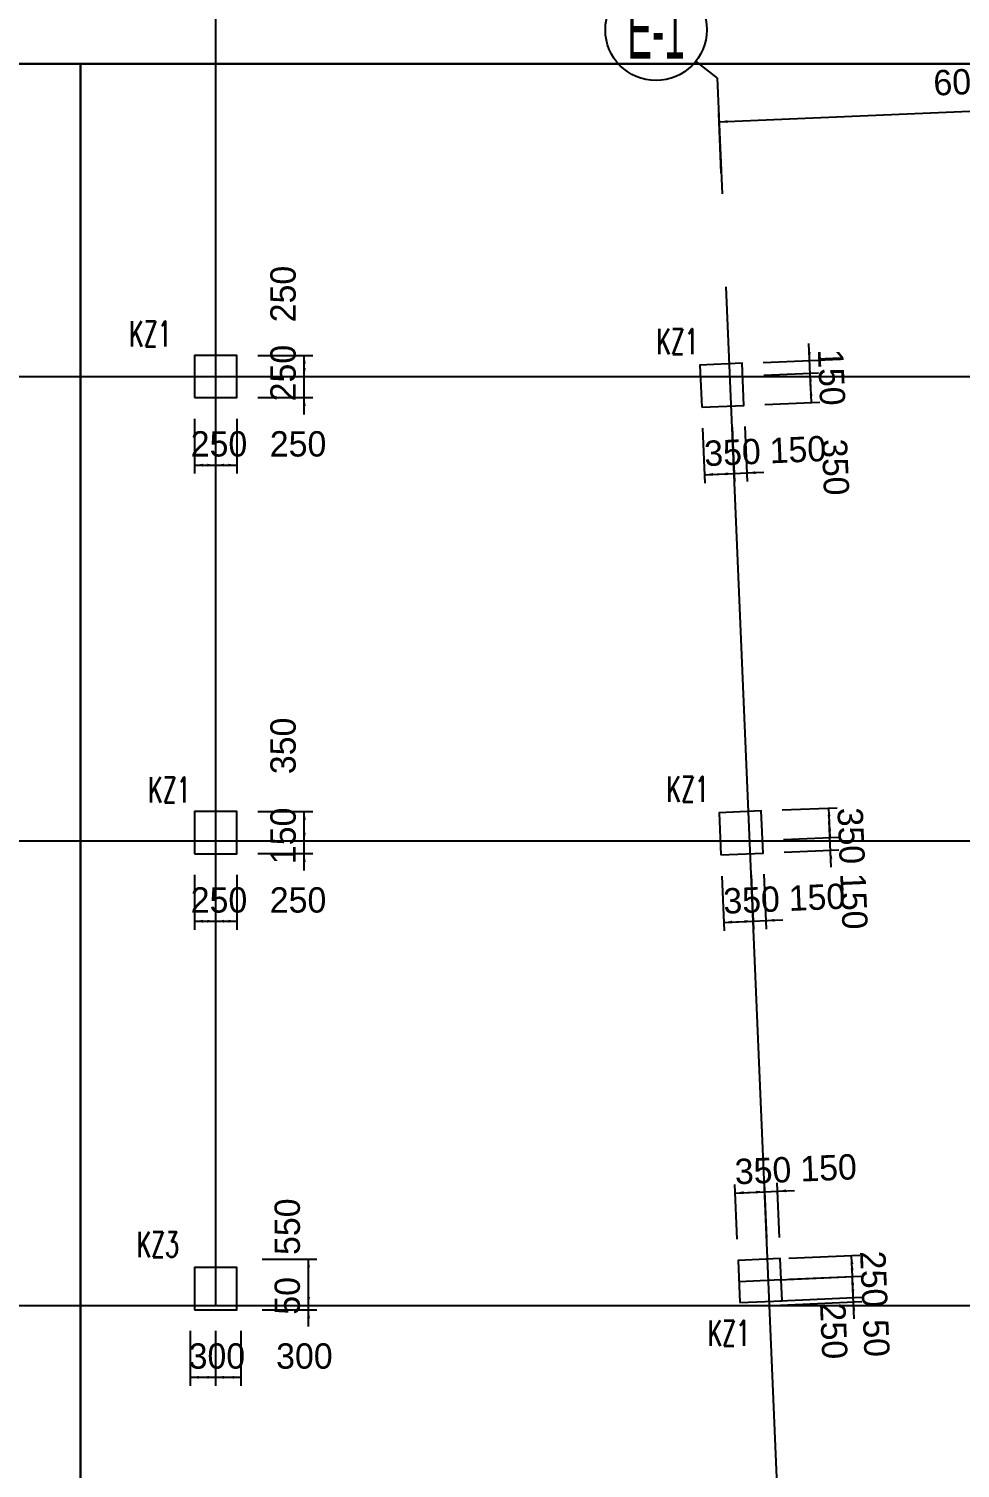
# Model space of a CAD drawing. Extents: x 387171 to 699106, y 11966 to 245688.
# Drawn here: x 638446 to 649474, y 177162 to 194205 of the extents above; entities that cross this region are included whole.
import ezdxf

# ---------------------------------------------------------------- set-up
doc = ezdxf.new("R2010")
doc.units = 0
doc.header["$LTSCALE"] = 100
doc.header["$MEASUREMENT"] = 0
for name, color, linetype in [('COLU', 7, 'Continuous'), ('DIM', 3, 'Continuous'), ('DOTE', 253, 'Continuous'), ('h后浇带', 51, 'Continuous'), ('L-AXIS', 3, 'Continuous'), ('NUM', 7, 'Continuous')]:
    doc.layers.add(name, color=color, linetype=linetype)
doc.styles.get("Standard").update_dxf_attribs({"font": 'standard'})
doc.styles.add('tk', font='tk')
doc.dimstyles.get("Standard").update_dxf_attribs({"dimtxt": 300, "dimasz": 100, "dimexe": 100, "dimexo": 250, "dimgap": 100, "dimtad": 0, "dimtoh": 1, "dimdec": 0, "dimdsep": 46, "dimcen": 0.09, "dimclrt": 7, "dimadec": 0, "dimazin": 0, "dimtfac": 1, "dimtdec": 4, "dimtofl": 0, "dimtmove": 0, "dimatfit": 3, "dimfxl": 1, "dimtolj": 1, "dimtzin": 0, "dimarcsym": 0})

# ---------------------------------------------------------------- blocks, each defined once
blk = doc.blocks.new('*D4359')
at = {"layer": 'L-AXIS', "color": 0, "linetype": 'ByBlock', "lineweight": -2}
for p, q in [((652639, 192755), (652610, 193458)), ((646619, 193102), (652614, 193358)), ((646645, 192499), (646615, 193202))]:
    blk.add_line(p, q, dxfattribs=at)
for points in [[(652614, 193358), (652515, 193337), (652513, 193370)], [(646619, 193102), (646718, 193123), (646720, 193090)]]:
    blk.add_solid(points, dxfattribs=at)
at = {"layer": 'L-AXIS', "color": 7, "linetype": 'Continuous', "lineweight": -2, "insert": (649602, 193580), "char_height": 300, "width": 770, "attachment_point": 5, "rotation": 2.444, "style": 'tk'}
blk.add_mtext('6000', dxfattribs=at)
blk = doc.blocks.new('_AXISO')
blk.add_circle((0, 0), 0.5)
blk = doc.blocks.new('*D842')
at = {"layer": 'DIM', "color": 0, "linetype": 'ByBlock', "lineweight": -2}
for p, q in [((646424, 189474), (646451, 188824)), ((646773, 189488), (646801, 188839)), ((646447, 188924), (646797, 188939))]:
    blk.add_line(p, q, dxfattribs=at)
for points in [[(646447, 188924), (646546, 188945), (646548, 188912)], [(646797, 188939), (646698, 188918), (646696, 188951)]]:
    blk.add_solid(points, dxfattribs=at)
at = {"layer": 'DIM', "color": 7, "linetype": 'Continuous', "lineweight": -2, "insert": (646777, 189188), "char_height": 300, "width": 566.67, "attachment_point": 5, "rotation": 2.444, "style": 'tk'}
blk.add_mtext('350', dxfattribs=at)
blk = doc.blocks.new('*D549')
at = {"layer": 'DIM', "color": 0, "linetype": 'ByBlock', "lineweight": -2}
for p, q in [((646773, 189488), (646801, 188839)), ((646923, 189495), (646951, 188845)), ((646597, 188930), (647147, 188954))]:
    blk.add_line(p, q, dxfattribs=at)
for points in [[(646797, 188939), (646698, 188918), (646696, 188951)], [(646947, 188945), (647046, 188966), (647047, 188933)]]:
    blk.add_solid(points, dxfattribs=at)
at = {"layer": 'DIM', "color": 7, "linetype": 'Continuous', "lineweight": -2, "insert": (647551, 189221), "char_height": 300, "width": 476.67, "attachment_point": 5, "rotation": 2.444, "style": 'tk'}
blk.add_mtext('150', dxfattribs=at)
blk = doc.blocks.new('*D443')
at = {"layer": 'DIM', "color": 0, "linetype": 'ByBlock', "lineweight": -2}
for p, q in [((647148, 190105), (647797, 190133)), ((647712, 189779), (647697, 190128)), ((647162, 189755), (647812, 189783))]:
    blk.add_line(p, q, dxfattribs=at)
for points in [[(647697, 190128), (647718, 190029), (647685, 190028)], [(647712, 189779), (647691, 189878), (647724, 189879)]]:
    blk.add_solid(points, dxfattribs=at)
at = {"layer": 'DIM', "color": 7, "linetype": 'Continuous', "lineweight": -2, "insert": (647995, 189014), "char_height": 300, "width": 566.67, "attachment_point": 5, "rotation": 272.444, "style": 'tk'}
blk.add_mtext('350', dxfattribs=at)
blk = doc.blocks.new('*D1390')
at = {"layer": 'DIM', "color": 0, "linetype": 'ByBlock', "lineweight": -2}
for p, q in [((647706, 189929), (647682, 190478)), ((647141, 190255), (647791, 190283)), ((647148, 190105), (647797, 190133))]:
    blk.add_line(p, q, dxfattribs=at)
for points in [[(647691, 190278), (647670, 190378), (647703, 190379)], [(647697, 190128), (647718, 190029), (647685, 190028)]]:
    blk.add_solid(points, dxfattribs=at)
at = {"layer": 'DIM', "color": 7, "linetype": 'Continuous', "lineweight": -2, "insert": (647949, 190078), "char_height": 300, "width": 476.67, "attachment_point": 5, "rotation": 272.444, "style": 'tk'}
blk.add_mtext('150', dxfattribs=at)
blk = doc.blocks.new('*D4166')
at = {"layer": 'DIM', "color": 0, "linetype": 'ByBlock', "lineweight": -2}
for p, q in [((646650, 184173), (646678, 183524)), ((647000, 184188), (647027, 183539)), ((646673, 183624), (647023, 183639))]:
    blk.add_line(p, q, dxfattribs=at)
for points in [[(646673, 183624), (646773, 183645), (646774, 183612)], [(647023, 183639), (646924, 183618), (646923, 183651)]]:
    blk.add_solid(points, dxfattribs=at)
at = {"layer": 'DIM', "color": 7, "linetype": 'Continuous', "lineweight": -2, "insert": (647003, 183888), "char_height": 300, "width": 566.67, "attachment_point": 5, "rotation": 2.444, "style": 'tk'}
blk.add_mtext('350', dxfattribs=at)
blk = doc.blocks.new('*D3759')
at = {"layer": 'DIM', "color": 0, "linetype": 'ByBlock', "lineweight": -2}
for p, q in [((647000, 184188), (647027, 183539)), ((647150, 184195), (647177, 183545)), ((646823, 183630), (647373, 183654))]:
    blk.add_line(p, q, dxfattribs=at)
for points in [[(647023, 183639), (646924, 183618), (646923, 183651)], [(647173, 183645), (647272, 183666), (647274, 183633)]]:
    blk.add_solid(points, dxfattribs=at)
at = {"layer": 'DIM', "color": 7, "linetype": 'Continuous', "lineweight": -2, "insert": (647777, 183921), "char_height": 300, "width": 476.67, "attachment_point": 5, "rotation": 2.444, "style": 'tk'}
blk.add_mtext('150', dxfattribs=at)
blk = doc.blocks.new('*D4689')
at = {"layer": 'DIM', "color": 0, "linetype": 'ByBlock', "lineweight": -2}
for p, q in [((647947, 184279), (647923, 184828)), ((647382, 184605), (648032, 184633)), ((647389, 184455), (648038, 184483))]:
    blk.add_line(p, q, dxfattribs=at)
for points in [[(647932, 184628), (647911, 184728), (647944, 184729)], [(647938, 184479), (647959, 184379), (647926, 184378)]]:
    blk.add_solid(points, dxfattribs=at)
at = {"layer": 'DIM', "color": 7, "linetype": 'Continuous', "lineweight": -2, "insert": (648214, 183875), "char_height": 300, "width": 476.67, "attachment_point": 5, "rotation": 272.444, "style": 'tk'}
blk.add_mtext('150', dxfattribs=at)
blk = doc.blocks.new('*D4571')
at = {"layer": 'DIM', "color": 0, "linetype": 'ByBlock', "lineweight": -2}
for p, q in [((647367, 184955), (648017, 184982)), ((647932, 184628), (647917, 184978)), ((647382, 184605), (648032, 184633))]:
    blk.add_line(p, q, dxfattribs=at)
for points in [[(647917, 184978), (647938, 184879), (647904, 184878)], [(647932, 184628), (647911, 184728), (647944, 184729)]]:
    blk.add_solid(points, dxfattribs=at)
at = {"layer": 'DIM', "color": 7, "linetype": 'Continuous', "lineweight": -2, "insert": (648181, 184649), "char_height": 300, "width": 566.67, "attachment_point": 5, "rotation": 272.444, "style": 'tk'}
blk.add_mtext('350', dxfattribs=at)
blk = doc.blocks.new('*D4197')
at = {"layer": 'DIM', "color": 0, "linetype": 'ByBlock', "lineweight": -2}
for p, q in [((640408, 189588), (640408, 188938)), ((640658, 189588), (640658, 188938)), ((640408, 189038), (640658, 189038))]:
    blk.add_line(p, q, dxfattribs=at)
for points in [[(640408, 189038), (640508, 189055), (640508, 189021)], [(640658, 189038), (640558, 189021), (640558, 189055)]]:
    blk.add_solid(points, dxfattribs=at)
at = {"layer": 'DIM', "color": 7, "linetype": 'Continuous', "lineweight": -2, "insert": (640698, 189288), "char_height": 300, "width": 566.67, "attachment_point": 5, "style": 'tk'}
blk.add_mtext('250', dxfattribs=at)
blk = doc.blocks.new('*D375')
at = {"layer": 'DIM', "color": 0, "linetype": 'ByBlock', "lineweight": -2}
for p, q in [((640658, 189588), (640658, 188938)), ((640908, 189588), (640908, 188938)), ((640658, 189038), (640908, 189038))]:
    blk.add_line(p, q, dxfattribs=at)
for points in [[(640658, 189038), (640758, 189055), (640758, 189021)], [(640908, 189038), (640808, 189021), (640808, 189055)]]:
    blk.add_solid(points, dxfattribs=at)
at = {"layer": 'DIM', "color": 7, "linetype": 'Continuous', "lineweight": -2, "insert": (641634, 189288), "char_height": 300, "width": 566.67, "attachment_point": 5, "style": 'tk'}
blk.add_mtext('250', dxfattribs=at)
blk = doc.blocks.new('*D256')
at = {"layer": 'DIM', "color": 0, "linetype": 'ByBlock', "lineweight": -2}
for p, q in [((641708, 189638), (641708, 190288)), ((641158, 190088), (641808, 190088)), ((641158, 189838), (641808, 189838))]:
    blk.add_line(p, q, dxfattribs=at)
for points in [[(641708, 190088), (641691, 190188), (641725, 190188)], [(641708, 189838), (641725, 189738), (641691, 189738)]]:
    blk.add_solid(points, dxfattribs=at)
at = {"layer": 'DIM', "color": 7, "linetype": 'Continuous', "lineweight": -2, "insert": (641458, 190128), "char_height": 300, "width": 566.67, "attachment_point": 5, "rotation": 90, "style": 'tk'}
blk.add_mtext('250', dxfattribs=at)
blk = doc.blocks.new('*D1204')
at = {"layer": 'DIM', "color": 0, "linetype": 'ByBlock', "lineweight": -2}
for p, q in [((641158, 190338), (641808, 190338)), ((641708, 190088), (641708, 190338)), ((641158, 190088), (641808, 190088))]:
    blk.add_line(p, q, dxfattribs=at)
for points in [[(641708, 190338), (641725, 190238), (641691, 190238)], [(641708, 190088), (641691, 190188), (641725, 190188)]]:
    blk.add_solid(points, dxfattribs=at)
at = {"layer": 'DIM', "color": 7, "linetype": 'Continuous', "lineweight": -2, "insert": (641458, 191064), "char_height": 300, "width": 566.67, "attachment_point": 5, "rotation": 90, "style": 'tk'}
blk.add_mtext('250', dxfattribs=at)
blk = doc.blocks.new('*D857')
at = {"layer": 'DIM', "color": 0, "linetype": 'ByBlock', "lineweight": -2}
for p, q in [((640408, 184188), (640408, 183538)), ((640658, 184188), (640658, 183538)), ((640408, 183638), (640658, 183638))]:
    blk.add_line(p, q, dxfattribs=at)
for points in [[(640408, 183638), (640508, 183655), (640508, 183621)], [(640658, 183638), (640558, 183621), (640558, 183655)]]:
    blk.add_solid(points, dxfattribs=at)
at = {"layer": 'DIM', "color": 7, "linetype": 'Continuous', "lineweight": -2, "insert": (640698, 183888), "char_height": 300, "width": 566.67, "attachment_point": 5, "style": 'tk'}
blk.add_mtext('250', dxfattribs=at)
blk = doc.blocks.new('*D739')
at = {"layer": 'DIM', "color": 0, "linetype": 'ByBlock', "lineweight": -2}
for p, q in [((640658, 184188), (640658, 183538)), ((640908, 184188), (640908, 183538)), ((640658, 183638), (640908, 183638))]:
    blk.add_line(p, q, dxfattribs=at)
for points in [[(640658, 183638), (640758, 183655), (640758, 183621)], [(640908, 183638), (640808, 183621), (640808, 183655)]]:
    blk.add_solid(points, dxfattribs=at)
at = {"layer": 'DIM', "color": 7, "linetype": 'Continuous', "lineweight": -2, "insert": (641634, 183888), "char_height": 300, "width": 566.67, "attachment_point": 5, "style": 'tk'}
blk.add_mtext('250', dxfattribs=at)
blk = doc.blocks.new('*D1656')
at = {"layer": 'DIM', "color": 0, "linetype": 'ByBlock', "lineweight": -2}
for p, q in [((641708, 184238), (641708, 184788)), ((641158, 184588), (641808, 184588)), ((641158, 184438), (641808, 184438))]:
    blk.add_line(p, q, dxfattribs=at)
for points in [[(641708, 184588), (641691, 184688), (641725, 184688)], [(641708, 184438), (641725, 184338), (641691, 184338)]]:
    blk.add_solid(points, dxfattribs=at)
at = {"layer": 'DIM', "color": 7, "linetype": 'Continuous', "lineweight": -2, "insert": (641458, 184649), "char_height": 300, "width": 476.67, "attachment_point": 5, "rotation": 90, "style": 'tk'}
blk.add_mtext('150', dxfattribs=at)
blk = doc.blocks.new('*D1246')
at = {"layer": 'DIM', "color": 0, "linetype": 'ByBlock', "lineweight": -2}
for p, q in [((641158, 184938), (641808, 184938)), ((641708, 184588), (641708, 184938)), ((641158, 184588), (641808, 184588))]:
    blk.add_line(p, q, dxfattribs=at)
for points in [[(641708, 184938), (641725, 184838), (641691, 184838)], [(641708, 184588), (641691, 184688), (641725, 184688)]]:
    blk.add_solid(points, dxfattribs=at)
at = {"layer": 'DIM', "color": 7, "linetype": 'Continuous', "lineweight": -2, "insert": (641458, 185714), "char_height": 300, "width": 566.67, "attachment_point": 5, "rotation": 90, "style": 'tk'}
blk.add_mtext('350', dxfattribs=at)
blk = doc.blocks.new('*D2536')
at = {"layer": 'DIM', "color": 0, "linetype": 'ByBlock', "lineweight": -2}
for p, q in [((640358, 178788), (640358, 178138)), ((640658, 178788), (640658, 178138)), ((640358, 178238), (640658, 178238))]:
    blk.add_line(p, q, dxfattribs=at)
for points in [[(640358, 178238), (640458, 178255), (640458, 178221)], [(640658, 178238), (640558, 178221), (640558, 178255)]]:
    blk.add_solid(points, dxfattribs=at)
at = {"layer": 'DIM', "color": 7, "linetype": 'Continuous', "lineweight": -2, "insert": (640673, 178488), "char_height": 300, "width": 566.67, "attachment_point": 5, "style": 'tk'}
blk.add_mtext('300', dxfattribs=at)
blk = doc.blocks.new('*D2098')
at = {"layer": 'DIM', "color": 0, "linetype": 'ByBlock', "lineweight": -2}
for p, q in [((640658, 178788), (640658, 178138)), ((640958, 178788), (640958, 178138)), ((640658, 178238), (640958, 178238))]:
    blk.add_line(p, q, dxfattribs=at)
for points in [[(640658, 178238), (640758, 178255), (640758, 178221)], [(640958, 178238), (640858, 178221), (640858, 178255)]]:
    blk.add_solid(points, dxfattribs=at)
at = {"layer": 'DIM', "color": 7, "linetype": 'Continuous', "lineweight": -2, "insert": (641709, 178488), "char_height": 300, "width": 566.67, "attachment_point": 5, "style": 'tk'}
blk.add_mtext('300', dxfattribs=at)
blk = doc.blocks.new('*D3056')
at = {"layer": 'DIM', "color": 0, "linetype": 'ByBlock', "lineweight": -2}
for p, q in [((641758, 178838), (641758, 179288)), ((641208, 179088), (641858, 179088)), ((641208, 179038), (641858, 179038))]:
    blk.add_line(p, q, dxfattribs=at)
for points in [[(641758, 179088), (641741, 179188), (641775, 179188)], [(641758, 179038), (641775, 178938), (641741, 178938)]]:
    blk.add_solid(points, dxfattribs=at)
at = {"layer": 'DIM', "color": 7, "linetype": 'Continuous', "lineweight": -2, "insert": (641508, 179202), "char_height": 300, "width": 353.33, "attachment_point": 5, "rotation": 90, "style": 'tk'}
blk.add_mtext('50', dxfattribs=at)
blk = doc.blocks.new('*D2922')
at = {"layer": 'DIM', "color": 0, "linetype": 'ByBlock', "lineweight": -2}
for p, q in [((641208, 179638), (641858, 179638)), ((641758, 179088), (641758, 179638)), ((641208, 179088), (641858, 179088))]:
    blk.add_line(p, q, dxfattribs=at)
for points in [[(641758, 179638), (641775, 179538), (641741, 179538)], [(641758, 179088), (641741, 179188), (641775, 179188)]]:
    blk.add_solid(points, dxfattribs=at)
at = {"layer": 'DIM', "color": 7, "linetype": 'Continuous', "lineweight": -2, "insert": (641508, 180021), "char_height": 300, "width": 566.67, "attachment_point": 5, "rotation": 90, "style": 'tk'}
blk.add_mtext('550', dxfattribs=at)
blk = doc.blocks.new('*D2561')
at = {"layer": 'DIM', "color": 0, "linetype": 'ByBlock', "lineweight": -2}
for p, q in [((646834, 179872), (646806, 180520)), ((647183, 179887), (647156, 180535)), ((646810, 180420), (647160, 180435))]:
    blk.add_line(p, q, dxfattribs=at)
for points in [[(646810, 180420), (646909, 180441), (646911, 180407)], [(647160, 180435), (647061, 180414), (647059, 180447)]]:
    blk.add_solid(points, dxfattribs=at)
at = {"layer": 'DIM', "color": 7, "linetype": 'Continuous', "lineweight": -2, "insert": (647139, 180684), "char_height": 300, "width": 566.67, "attachment_point": 5, "rotation": 2.444, "style": 'tk'}
blk.add_mtext('350', dxfattribs=at)
blk = doc.blocks.new('*D1520')
at = {"layer": 'DIM', "color": 0, "linetype": 'ByBlock', "lineweight": -2}
for p, q in [((647183, 179887), (647156, 180535)), ((647333, 179894), (647305, 180541)), ((646960, 180426), (647510, 180450))]:
    blk.add_line(p, q, dxfattribs=at)
for points in [[(647160, 180435), (647061, 180414), (647059, 180447)], [(647310, 180441), (647409, 180462), (647410, 180429)]]:
    blk.add_solid(points, dxfattribs=at)
at = {"layer": 'DIM', "color": 7, "linetype": 'Continuous', "lineweight": -2, "insert": (647914, 180717), "char_height": 300, "width": 476.67, "attachment_point": 5, "rotation": 2.444, "style": 'tk'}
blk.add_mtext('150', dxfattribs=at)
blk = doc.blocks.new('*D3837')
at = {"layer": 'DIM', "color": 0, "linetype": 'ByBlock', "lineweight": -2}
for p, q in [((648219, 178930), (648199, 179380)), ((647343, 179144), (648308, 179185)), ((647345, 179093), (648310, 179135))]:
    blk.add_line(p, q, dxfattribs=at)
for points in [[(648208, 179180), (648187, 179280), (648220, 179281)], [(648210, 179130), (648231, 179031), (648198, 179030)]]:
    blk.add_solid(points, dxfattribs=at)
at = {"layer": 'DIM', "color": 7, "linetype": 'Continuous', "lineweight": -2, "insert": (648479, 178702), "char_height": 300, "width": 353.33, "attachment_point": 5, "rotation": 272.444, "style": 'tk'}
blk.add_mtext('50', dxfattribs=at)
blk = doc.blocks.new('*D2205')
at = {"layer": 'DIM', "color": 0, "linetype": 'ByBlock', "lineweight": -2}
for p, q in [((647444, 179648), (648287, 179684)), ((648197, 179430), (648187, 179680)), ((647454, 179399), (648297, 179434))]:
    blk.add_line(p, q, dxfattribs=at)
for points in [[(648187, 179680), (648208, 179581), (648174, 179579)], [(648197, 179430), (648176, 179529), (648210, 179531)]]:
    blk.add_solid(points, dxfattribs=at)
at = {"layer": 'DIM', "color": 7, "linetype": 'Continuous', "lineweight": -2, "insert": (648449, 179401), "char_height": 300, "width": 566.67, "attachment_point": 5, "rotation": 272.444, "style": 'tk'}
blk.add_mtext('250', dxfattribs=at)
blk = doc.blocks.new('*D4753')
at = {"layer": 'DIM', "color": 0, "linetype": 'ByBlock', "lineweight": -2}
for p, q in [((647332, 179393), (648297, 179434)), ((648208, 179180), (648197, 179430)), ((647343, 179144), (648308, 179185))]:
    blk.add_line(p, q, dxfattribs=at)
for points in [[(648197, 179430), (648218, 179331), (648185, 179330)], [(648208, 179180), (648187, 179280), (648220, 179281)]]:
    blk.add_solid(points, dxfattribs=at)
at = {"layer": 'DIM', "color": 7, "linetype": 'Continuous', "lineweight": -2, "insert": (647975, 178787), "char_height": 300, "width": 566.67, "attachment_point": 5, "rotation": 272.444, "style": 'tk'}
blk.add_mtext('250', dxfattribs=at)
blk = doc.blocks.new('后浇带现场')
at = {"color": 6, "lineweight": 30}
for points in [[(775507, 730049), (814957, 730052), (814957, 720830), (841315, 720830)], [(822057, 720830), (822057, 688625), (806955, 662940), (826695, 651333), (814807, 631115), (813104, 611911), (845975, 608996)]]:
    blk.add_lwpolyline(points, dxfattribs=at)
at = {"layer": 'h后浇带', "color": 1}
for q in [(822057, 688625), (841349, 720830)]:
    blk.add_line((822057, 720830), q, dxfattribs=at)

msp = doc.modelspace()

# ---------------------------------------------------------------- linework, layer by layer
at = {"layer": 'COLU'}
for points in [[(640408.1, 189837.9), (640908.1, 189837.9), (640908.1, 190337.9), (640408.1, 190337.9)], [(646413.1, 189723.3), (646912.7, 189744.6), (646891.3, 190244.2), (646391.8, 190222.9)], [(640408.1, 184437.9), (640908.1, 184437.9), (640908.1, 184937.9), (640408.1, 184937.9)], [(646639.3, 184423.2), (647138.9, 184444.6), (647117.6, 184944.1), (646618, 184922.8)], [(646865.5, 179123.1), (647365.1, 179144.5), (647343.8, 179644), (646844.2, 179622.7)], [(640408.1, 179037.9), (640908.1, 179037.9), (640908.1, 179537.9), (640408.1, 179537.9)]]:
    msp.add_lwpolyline(points, close=True, dxfattribs=at)
at = {"layer": 'DOTE'}
for p, q in [((640658.1, 216289.7), (640658.1, 179087.9)), ((651237.4, 84902.3), (646702.6, 191147.6)), ((534043.3, 190087.9), (664518.6, 190087.9)), ((610758.1, 184587.9), (664518.6, 184587.9)), ((620208.1, 179087.9), (664518.6, 179087.9))]:
    msp.add_line(p, q, dxfattribs=at)
at = {"layer": 'DOTE', "color": 200}
msp.add_line((646854.9, 179372.9), (647354.4, 179394.2), dxfattribs=at)
at = {"layer": 'L-AXIS'}
for q in [(646343.8, 193821.5), (646655.6, 192249.7)]:
    msp.add_line((646597, 193622.6), q, dxfattribs=at)

# ---------------------------------------------------------------- block references
at = {"color": 3, "lineweight": 30}
msp.add_blockref('后浇带现场', (-182998.7, -527042.1), dxfattribs=at)
at = {"layer": 'L-AXIS'}
ref = msp.add_blockref('_AXISO', (645872.1, 194192.2), dxfattribs=dict(at, xscale=1199.999999999997, yscale=1200, rotation=359.9996457873763))
ref.add_attrib('A', 'E-1', (645532.6, 193852.8), dxfattribs={"height": 678.82, "style": 'tk', "width": 0.481481})

# ---------------------------------------------------------------- texts
at = {"layer": 'NUM', "color": 200, "width": 0.7}
for s, p in [('KZ1', (639634.3, 190444)), ('KZ1', (645875.3, 190350.3)), ('KZ1', (639859.4, 185044)), ('KZ1', (645996.4, 185050.2)), ('KZ3', (639722.8, 179661.9)), ('KZ1', (646483.6, 178609))]:
    msp.add_text(s, height=300, dxfattribs=at).set_placement(p)

# ---------------------------------------------------------------- dimensions: what is measured, and where the dimension line sits
at = {"layer": 'DIM', "color": 200}
for p1, p2, distance, picture, middle in [((640908.1, 190087.9), (640908.1, 190337.9), -800, '*D1204', (641458.1, 190556)), ((640908.1, 189837.9), (640908.1, 190087.9), -800, '*D256', (641458.1, 189619.9)), ((646897.7, 190094.3), (646891.3, 190244.2), -800, '*D1390', (647931.8, 190490.7)), ((646912.7, 189744.6), (646897.7, 190094.3), -800, '*D443', (647971, 189571.5)), ((640408.1, 189837.9), (640658.1, 189837.9), -800, '*D4197', (640190, 189287.9)), ((640658.1, 189837.9), (640908.1, 189837.9), -800, '*D375', (641126.1, 189287.9)), ((646413.1, 189723.3), (646762.8, 189738.2), -800, '*D842', (646218.7, 189164.5)), ((646762.8, 189738.2), (646912.7, 189744.6), -800, '*D549', (647137.9, 189203.8)), ((640908.1, 184587.9), (640908.1, 184937.9), -800, '*D1246', (641458.1, 185156)), ((647132.5, 184594.3), (647117.6, 184944.1), -800, '*D4571', (648157.3, 185206.8)), ((640908.1, 184437.9), (640908.1, 184587.9), -800, '*D1656', (641458.1, 184236)), ((647138.9, 184444.6), (647132.5, 184594.3), -800, '*D4689', (648196.5, 184287.6)), ((640408.1, 184437.9), (640658.1, 184437.9), -800, '*D857', (640190, 183887.9)), ((640658.1, 184437.9), (640908.1, 184437.9), -800, '*D739', (641126.1, 183887.9)), ((646639.3, 184423.2), (646989, 184438.2), -800, '*D4166', (646444.9, 183864.4)), ((646989, 184438.2), (647138.9, 184444.6), -800, '*D3759', (647364.1, 183903.7)), ((646844.2, 179622.7), (647193.9, 179637.6), 797.8, '*D2561', (646581.7, 180660.2)), ((640958.1, 179087.9), (640958.1, 179637.9), -800, '*D2922', (641508.1, 179362.9)), ((640958.1, 179037.9), (640958.1, 179087.9), -800, '*D3056', (641508.1, 178900.6)), ((647093.3, 179132.9), (647082.6, 179382.6), -1115.7, '*D4753', (647952.9, 179294.7)), ((647095.4, 179082.7), (647093.3, 179132.9), -1115.7, '*D3837', (648465.7, 179003.8)), ((640358.1, 179037.9), (640658.1, 179037.9), -800, '*D2536', (640140, 178487.9)), ((640658.1, 179037.9), (640958.1, 179037.9), -800, '*D2098', (641176.1, 178487.9))]:
    dim = msp.add_aligned_dim(p1=p1, p2=p2, distance=distance, dimstyle='Standard', dxfattribs=at)
    dim.commit()
    dim.dimension.update_dxf_attribs({"geometry": picture, "text_midpoint": middle})
for base, p1, p2, angle, picture, middle in [((647309.8, 180441.1), (647193.9, 179637.6), (647343.8, 179644), 182.44399, '*D1520', (647500.8, 180699.4)), ((648186.6, 179680), (647204.6, 179387.8), (647193.9, 179637.6), 272.44399, '*D2205', (648427.1, 179908.5))]:
    dim = msp.add_linear_dim(base=base, p1=p1, p2=p2, angle=angle, dimstyle='Standard', dxfattribs=at)
    dim.commit()
    dim.dimension.update_dxf_attribs({"geometry": picture, "text_midpoint": middle})
at = {"layer": 'L-AXIS'}
dim = msp.add_linear_dim(base=(652613.8, 193358), p1=(646655.6, 192249.7), p2=(652650.1, 192505.6), angle=2.44399, dimstyle='Standard', dxfattribs=at)
dim.commit()
dim.dimension.update_dxf_attribs({"geometry": '*D4359', "text_midpoint": (649601.6, 193579.7)})

doc.saveas('drawing.dxf')
